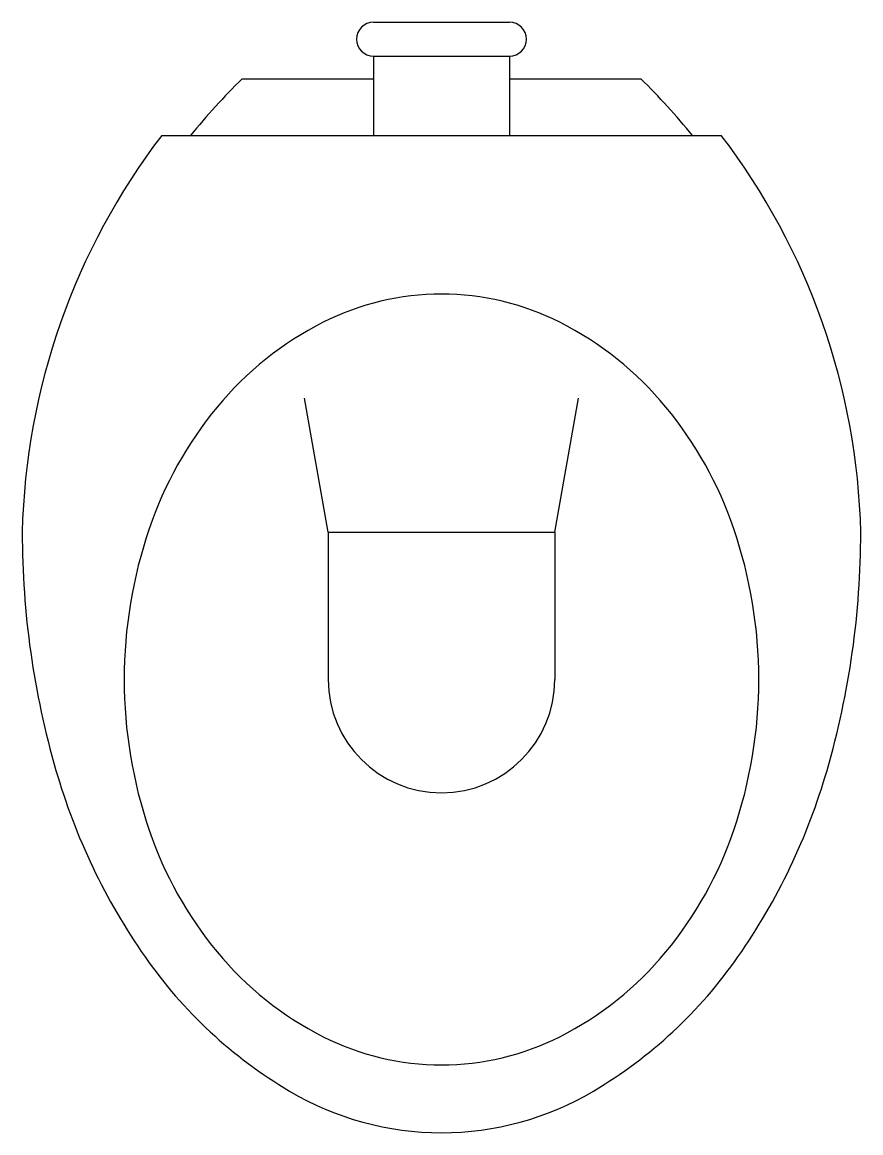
# Model space of a CAD drawing. Extents: x 2356.875 to 2357.245, y 7461.843 to 7462.333.
import ezdxf

# ---------------------------------------------------------------- set-up
doc = ezdxf.new("R2010")
doc.units = 0
doc.layers.get('0').update_dxf_attribs({"linetype": 'CONTINUOUS'})

msp = doc.modelspace()

# ---------------------------------------------------------------- linework, layer by layer
at = {"color": 0}
for p, q in [((2357.029815812421, 7462.333389571667), (2357.089815812421, 7462.333389571667)), ((2357.029815812421, 7462.318389571667), (2357.029815812421, 7462.283389571667)), ((2357.029815812421, 7462.318389571667), (2357.089815812421, 7462.318389571667)), ((2357.089815812421, 7462.318389571667), (2357.089815812421, 7462.283389571667)), ((2356.971840747837, 7462.308389571666), (2357.029815812421, 7462.308389571666)), ((2357.089815812421, 7462.308389571666), (2357.147790877006, 7462.308389571666)), ((2356.936375606925, 7462.283389571667), (2357.183256017919, 7462.283389571667)), ((2357.009815812421, 7462.108389571667), (2356.999396921762, 7462.167478036848)), ((2357.109815812421, 7462.108389571667), (2357.120234703082, 7462.167478036848)), ((2357.009815812421, 7462.108389571667), (2357.009815812421, 7462.043389571667)), ((2357.009815812421, 7462.108389571667), (2357.109815812421, 7462.108389571667)), ((2357.109815812421, 7462.108389571667), (2357.109815812421, 7462.043389571667))]:
    msp.add_line(p, q, dxfattribs=at)
msp.add_lwpolyline([(2357.059815812421, 7461.873389571666, 0.1170359307626384), (2357.111965080721, 7461.885765769824, 0.1043382386747454), (2357.158810761788, 7461.923181418864, 0.0902903969929438), (2357.188792115821, 7461.97692818694, 0.0823704031315295), (2357.199815812422, 7462.043389571666, 0.0823704031315262), (2357.188792115821, 7462.109850956393, 0.0902903969929481), (2357.158810761788, 7462.163597724468, 0.1043382386747514), (2357.111965080721, 7462.201013373509, 0.1170359307626468), (2357.059815812421, 7462.213389571666, 0.1170359307626404), (2357.007666544122, 7462.201013373509, 0.1043382386747502), (2356.960820863055, 7462.163597724468, 0.0902903969929442), (2356.930839509022, 7462.109850956393, 0.0823704031315273), (2356.919815812421, 7462.043389571666, 0.0823704031315262), (2356.930839509022, 7461.97692818694, 0.0902903969929329), (2356.960820863055, 7461.923181418864, 0.1043382386747478), (2357.007666544122, 7461.885765769824, 0.1170359307626512)], format="xyb", close=True, dxfattribs=at)
for points in [[(2356.874815812421, 7462.108389571667, 0.0704888376525256), (2356.889704257501, 7462.003305776065, 0.0821764277193199), (2356.929001057902, 7461.921006274652, 0.1068627537784402), (2356.992776720536, 7461.861780997104, 0.1346812878597746), (2357.059815812421, 7461.843389571666, 0.1346812878597766)], [(2357.059815812421, 7461.843389571666, 0.1346812878597766), (2357.126854904307, 7461.861780997104, 0.1068627537784351), (2357.190630566941, 7461.921006274652, 0.0821764277193222), (2357.229927367342, 7462.003305776065, 0.0704888376517274), (2357.244815812422, 7462.108389571666, 0.0704888376525299)]]:
    msp.add_lwpolyline(points, format="xyb", dxfattribs=at)
for centre, radius, start, end in [((2357.029815812421, 7462.325889571666), 0.0075, 90, 270), ((2357.089815812421, 7462.325889571666), 0.0075, 270, 90), ((2357.174275012327, 7462.101376185046), 0.2895413160150032, 134.359250361483, 141.0511284414002), ((2356.945356612516, 7462.101376185046), 0.2895413160150032, 38.94887155859973, 45.64074963851762), ((2357.174275012327, 7462.101376185046), 0.2995413160150032, 142.5809210635649, 178.6583681254244), ((2356.945356612516, 7462.101376185046), 0.2995413160150032, 1.341631874575547, 37.41907893643505), ((2357.059815812422, 7462.043389571667), 0.05, 180, 0)]:
    msp.add_arc(centre, radius, start, end, dxfattribs=at)

doc.saveas('drawing.dxf')
